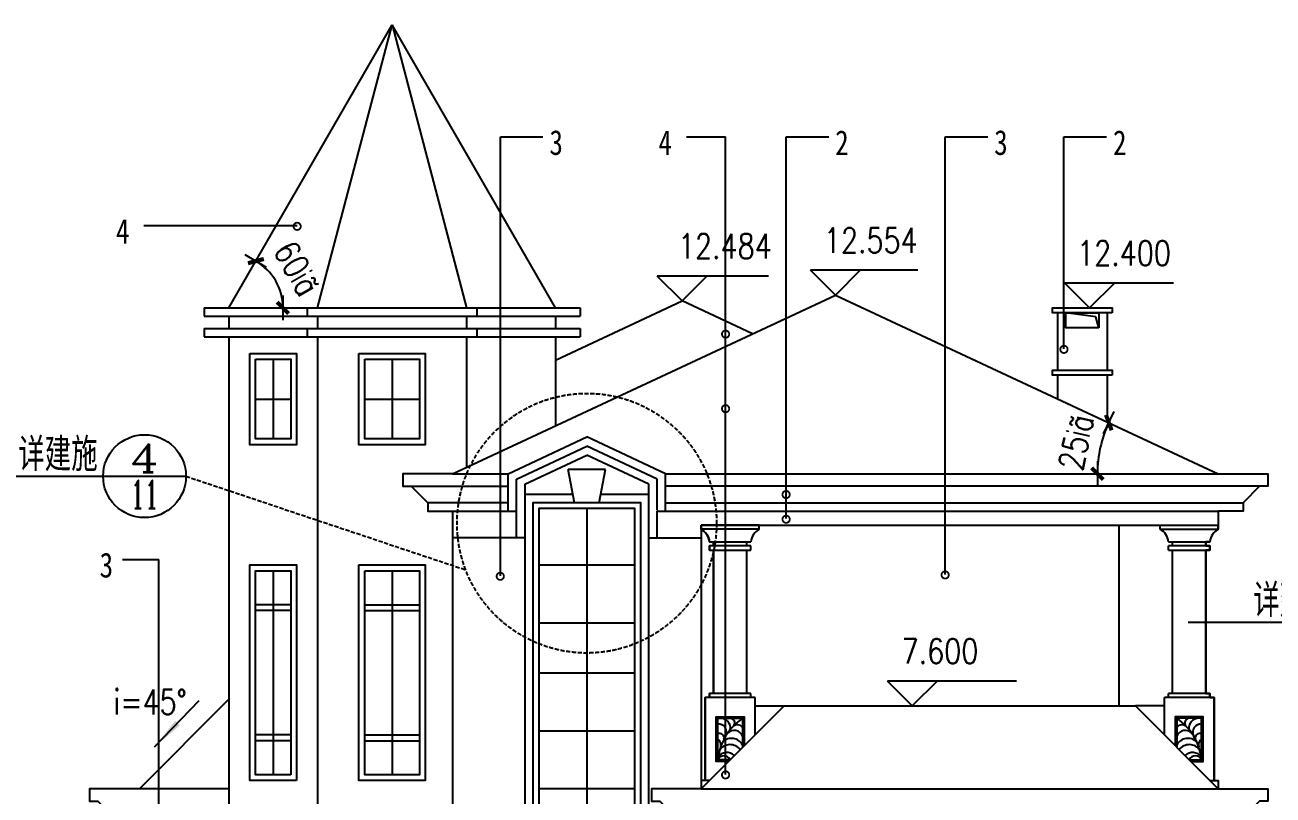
# Model space of a CAD drawing. Extents: x 12400 to 217743, y 86702 to 209848.
# Drawn here: x 24093 to 39155, y 155206 to 164493 of the extents above; entities that cross this region are included whole.
import ezdxf
from ezdxf.enums import TextEntityAlignment as Align

# ---------------------------------------------------------------- set-up
doc = ezdxf.new("R2010")
doc.units = 0
doc.header["$LTSCALE"] = 200
doc.linetypes.add('DASH', pattern=[0.35, 0.25, -0.1])
doc.layers.get('0').update_dxf_attribs({"linetype": 'CONTINUOUS'})
doc.layers.get('DEFPOINTS').update_dxf_attribs({"linetype": 'CONTINUOUS'})
for name, color, linetype in [('BZ', 11, 'CONTINUOUS'), ('LM', 143, 'CONTINUOUS'), ('LM-2', 5, 'CONTINUOUS'), ('LM-4', 4, 'CONTINUOUS'), ('LM-8', 8, 'CONTINUOUS'), ('PUB_DIM', 3, 'CONTINUOUS'), ('PUB_TEXT', 7, 'CONTINUOUS')]:
    doc.layers.add(name, color=color, linetype=linetype)
doc.styles.add('COMP', font='complex', dxfattribs={"bigfont": 'hztxt'})
doc.styles.add('DIM_FONT', font='SIMPLEX', dxfattribs={"width": 0.8})
doc.styles.add('HZ', font='txt', dxfattribs={"bigfont": 'hztxt'})
doc.styles.add('黑体', font='SIMHEI.TTF', dxfattribs={"width": 0.8})
doc.dimstyles.new('AXIS', dxfattribs={"dimtxt": 300, "dimasz": 1, "dimexe": 250, "dimexo": 300, "dimgap": 150, "dimtad": 1, "dimdec": 0, "dimzin": 0, "dimdsep": 46, "dimtxsty": 'DIM_FONT', "dimblk": '_DIMX', "dimblk1": '_DIMX', "dimblk2": '_DIMX', "dimcen": 2.5, "dimse1": 1, "dimse2": 1, "dimclrt": 7, "dimadec": 0, "dimazin": 0, "dimtfac": 1, "dimtdec": 0, "dimtix": 1, "dimtmove": 2, "dimatfit": 3, "dimldrblk": '_DIMX', "dimfxl": 1, "dimtolj": 1, "dimtzin": 0, "dimarcsym": 0})

# ---------------------------------------------------------------- blocks, each defined once
blk = doc.blocks.new('_ARROW')
blk.add_solid([(0, 0), (-1, 0.1), (-1, -0.1)])
blk = doc.blocks.new('_DOTSMALL')
at = {"color": 0, "linetype": 'ByBlock', "const_width": 0.5}
blk.add_lwpolyline([(-0.0625, 0, 1), (0.0625, 0, 1)], format="xyb", close=True, dxfattribs=at)
blk = doc.blocks.new('_INDEX')
blk.add_line((-0.5, 0), (0.5, 0))
blk.add_circle((0, 0), 0.5)
at = {"style": 'COMP'}
for tag, width, p, p2 in [('1', 2.333333, (-0.17, 0.05), (0.17, 0.05)), ('-', 1.166667, (-0.17, -0.39), (0.17, -0.39))]:
    blk.add_attdef(tag, text='', height=0.34, dxfattribs=dict(at, width=width)).set_placement(p, p2, align=Align.FIT)
blk = doc.blocks.new('_DIMX')
blk.add_line((-150, 0), (150, 0))
at = {"const_width": 50}
blk.add_lwpolyline([(-70, -70), (70, 70)], dxfattribs=at)
blk = doc.blocks.new('*D2582')
at = {"layer": 'DEFPOINTS', "color": 0}
for p in [(33874, 161235), (37097, 159499), (31824, 159081), (38494, 159081), (38494, 159081)]:
    blk.add_point(p, dxfattribs=at)
at = {"layer": 'PUB_DIM', "color": 0, "lineweight": -2}
blk.add_arc((38494, 159081), 1458, 155.0393, 179.9607, dxfattribs=at)
for p, rotation in [((37173, 159697), 65.01965464821124), ((37036, 159081), 269.980345351786)]:
    blk.add_blockref('_DIMX', p, dxfattribs=dict(at, rotation=rotation))
at = {"layer": 'PUB_DIM', "color": 7, "insert": (36778, 159461), "char_height": 300, "attachment_point": 5, "rotation": 77.5, "style": 'DIM_FONT'}
blk.add_mtext('\\A1;25¡ã', dxfattribs=at)
blk = doc.blocks.new('*D2594')
at = {"layer": 'DEFPOINTS', "color": 0}
for p in [(28524, 164493), (27166, 161304), (26254, 161081), (26554, 161081), (30794, 161081)]:
    blk.add_point(p, dxfattribs=at)
at = {"layer": 'PUB_DIM', "color": 0, "lineweight": -2}
blk.add_arc((26554, 161081), 652, 0.0879, 59.9121, dxfattribs=at)
for p, rotation in [((26880, 161645), 149.9560391605469), ((27205, 161081), 270.0439608394531)]:
    blk.add_blockref('_DIMX', p, dxfattribs=dict(at, rotation=rotation))
at = {"layer": 'PUB_DIM', "color": 7, "insert": (27378, 161557), "char_height": 300, "attachment_point": 5, "rotation": 300, "style": 'DIM_FONT'}
blk.add_mtext('\\A1;60¡ã', dxfattribs=at)

msp = doc.modelspace()

# ---------------------------------------------------------------- linework, layer by layer
for p, q in [((36553.764, 161020.76), (36553.764, 160330.397)), ((37016.426, 160974.517), (36653.764, 161020.76)), ((37153.764, 161020.76), (37153.764, 160330.397)), ((37053.764, 160840.76), (37016.426, 160974.517)), ((36553.764, 160270.397), (36553.764, 159985.397)), ((37153.764, 160270.397), (37153.764, 159705.612)), ((28753.764, 158930.76), (29923.764, 158930.76)), ((38993.828, 158930.76), (31823.764, 158930.76)), ((30705.096, 158830.76), (30123.764, 158830.76)), ((31623.764, 158830.76), (31042.431, 158830.76)), ((29923.764, 158730.76), (28953.764, 158730.76)), ((31823.764, 158730.76), (38793.828, 158730.76)), ((32953.828, 158460.76), (32253.699, 158460.76)), ((32253.699, 158410.76), (32253.699, 158460.76)), ((32953.828, 158410.76), (32953.828, 158460.76)), ((37793.699, 158410.76), (37793.699, 158460.76)), ((38493.828, 158410.76), (38493.828, 158460.76)), ((32953.828, 158410.76), (32253.699, 158410.76)), ((37793.699, 158410.76), (38493.828, 158410.76)), ((32353.764, 158261.228), (32853.764, 158261.233)), ((32353.764, 158160.76), (32353.764, 158210.76)), ((32853.764, 158210.76), (32353.764, 158210.76)), ((32353.764, 158160.76), (32853.764, 158160.76)), ((32403.764, 158210.76), (32403.764, 158260.76)), ((32403.764, 156430.76), (32403.764, 158160.76)), ((32803.764, 158210.76), (32803.764, 158260.76)), ((32803.764, 156430.76), (32803.764, 158160.76)), ((32853.764, 158160.76), (32853.764, 158210.76)), ((37893.764, 158261.28), (38393.764, 158261.285)), ((37893.764, 158160.76), (37893.764, 158210.76)), ((38393.764, 158210.76), (37893.764, 158210.76)), ((37893.764, 158160.76), (38393.764, 158160.76)), ((37943.764, 158210.76), (37943.764, 158260.76)), ((37943.764, 156430.76), (37943.764, 158160.76)), ((38343.764, 158210.76), (38343.764, 158260.76)), ((38343.764, 156430.76), (38343.764, 158160.76)), ((38393.764, 158160.76), (38393.764, 158210.76)), ((32303.764, 155380.76), (32303.764, 156380.76)), ((32903.764, 156380.76), (32303.764, 156380.76)), ((32353.764, 156380.76), (32353.764, 156430.76)), ((32853.764, 156430.76), (32353.764, 156430.76)), ((32853.764, 156380.76), (32853.764, 156430.76)), ((32903.764, 155930.76), (32903.764, 156380.76)), ((37843.764, 155930.76), (37843.764, 156380.76)), ((38443.764, 156380.76), (37843.764, 156380.76)), ((37893.764, 156380.76), (37893.764, 156430.76)), ((38393.764, 156430.76), (37893.764, 156430.76)), ((38393.764, 156380.76), (38393.764, 156430.76)), ((38443.764, 155380.76), (38443.764, 156380.76)), ((32253.699, 155380.76), (32253.699, 155280.76)), ((32353.764, 155380.76), (32253.699, 155380.76)), ((38393.764, 155380.76), (38493.828, 155380.76)), ((38493.828, 155380.76), (38493.828, 155280.76))]:
    msp.add_line(p, q)
for points in [[(37213.764, 161020.76), (36493.764, 161020.76), (36493.764, 161080.76), (37213.764, 161080.76)], [(37053.764, 160840.76), (36653.764, 160840.76), (36653.764, 161020.76), (37053.764, 161020.76)], [(37213.764, 160270.397), (36493.764, 160270.397), (36493.764, 160330.397), (37213.764, 160330.397)]]:
    msp.add_lwpolyline(points, close=True)
for points in [[(32583.764, 155610.76), (32433.764, 155610.76), (32433.764, 156150.76), (32773.764, 156150.76), (32773.764, 155800.76)], [(38163.763, 155610.76), (38313.764, 155610.76), (38313.764, 156150.76), (37973.764, 156150.76), (37973.764, 155800.76)]]:
    msp.add_lwpolyline(points)
for centre, start, end in [((32154.328, 158236.093), 7.0505332, 60.3636117), ((33053.199, 158236.093), 119.6363882, 172.9494669), ((37694.328, 158236.093), 7.0505331, 60.3636118), ((38593.199, 158236.093), 119.6363883, 172.9494668)]:
    msp.add_arc(centre, 200.955, start, end)
at = {"layer": 'BZ'}
for p, q in [((23949.074, 159050.925), (25685.818, 159050.925)), ((38129.871, 157290.01), (40590.426, 157290.01))]:
    msp.add_line(p, q, dxfattribs=at)
at = {"layer": 'BZ', "linetype": 'DASH'}
msp.add_line((26036.31, 159050.925), (29412.819, 157920.87), dxfattribs=at)
msp.add_circle((30873.764, 158483.994), 1565.716, dxfattribs=at)
at = {"layer": 'LM'}
for p, q in [((26553.764, 161080.76), (28523.764, 164492.9)), ((27624.058, 161080.76), (28523.764, 164492.9)), ((30493.764, 161080.76), (28523.764, 164492.9)), ((28523.764, 164492.9), (29423.469, 161080.76)), ((26253.764, 161080.76), (30793.764, 161080.76)), ((26253.764, 161080.76), (26253.764, 160980.76)), ((27499.794, 161080.76), (27499.794, 160980.76)), ((29547.733, 161080.76), (29547.733, 160980.76)), ((30793.764, 161080.76), (30793.764, 160980.76)), ((26253.764, 160980.76), (30793.764, 160980.76)), ((26553.764, 160980.76), (26553.764, 160830.76)), ((27624.058, 160980.76), (27624.058, 160830.76)), ((29423.469, 160980.76), (29423.469, 160830.76)), ((30493.764, 160980.76), (30493.764, 160830.76)), ((26253.764, 160830.76), (30793.764, 160830.76)), ((26253.764, 160830.76), (26253.764, 160730.76)), ((26253.764, 160730.76), (30793.764, 160730.76)), ((26553.764, 160730.76), (26553.764, 149180.76)), ((27499.794, 160830.76), (27499.794, 160730.76)), ((27624.058, 160730.76), (27624.058, 149180.76)), ((29423.469, 160730.76), (29423.469, 159159.895)), ((29547.733, 160830.76), (29547.733, 160730.76)), ((30493.764, 160730.76), (30493.764, 159658.981)), ((30793.764, 160830.76), (30793.764, 160730.76)), ((30123.764, 158953.346), (30873.764, 159303.077)), ((31623.764, 158953.346), (30873.764, 159303.077)), ((30723.764, 158730.76), (30648.764, 159132.534)), ((31098.764, 159132.534), (30648.764, 159132.534)), ((31023.764, 158730.76), (31098.764, 159132.534)), ((30123.764, 158953.346), (30123.764, 158306.517)), ((31623.764, 158306.517), (31623.764, 158953.346)), ((30023.764, 158306.517), (30023.764, 158630.76)), ((31023.764, 158730.76), (30723.764, 158730.76)), ((31723.764, 158306.517), (31723.764, 158630.76)), ((37293.764, 158460.76), (37293.764, 156280.76)), ((30123.764, 158306.517), (30023.764, 158306.517)), ((31623.764, 158306.517), (31723.764, 158306.517)), ((32903.764, 156280.76), (33253.764, 156280.76)), ((37843.764, 156280.76), (37493.764, 156280.76)), ((38393.764, 155380.76), (38493.764, 155380.76)), ((38493.764, 155380.76), (38493.764, 155280.76))]:
    msp.add_line(p, q, dxfattribs=at)
for points in [[(26806.068, 160530.76), (27371.754, 160530.76), (27371.754, 159430.76), (26806.068, 159430.76)], [(28123.764, 160530.76), (28923.469, 160530.76), (28923.469, 159430.76), (28123.764, 159430.76)], [(31523.764, 153230.76), (31523.764, 158730.76), (30223.764, 158730.76), (30223.764, 153230.76)], [(27371.754, 155380.76), (26806.068, 155380.76), (26806.068, 157980.76), (27371.754, 157980.76)], [(28123.764, 157980.76), (28923.469, 157980.76), (28923.469, 155380.76), (28123.764, 155380.76)]]:
    msp.add_lwpolyline(points, close=True, dxfattribs=at)
msp.add_lwpolyline([(30123.764, 158306.517), (30123.764, 153130.76), (30223.764, 153130.76), (30223.764, 153030.76), (31523.764, 153030.76), (31523.764, 153130.76), (31623.764, 153130.76), (31623.764, 158306.517)], dxfattribs=at)
at = {"layer": 'LM-2'}
for p, q in [((29253.764, 159080.76), (33873.764, 161235.101)), ((33873.764, 161235.101), (38493.764, 159080.76)), ((29923.764, 159080.76), (30873.764, 159523.752)), ((31823.764, 159080.76), (30873.764, 159523.752)), ((30023.764, 159017.053), (30873.764, 159413.414)), ((31723.764, 159017.053), (30873.764, 159413.414)), ((29253.764, 159080.76), (29923.764, 159080.76)), ((29923.764, 158630.76), (29923.764, 159080.76)), ((31823.764, 158630.76), (31823.764, 159080.76)), ((31823.764, 159080.76), (38493.764, 159080.76)), ((30023.764, 158630.76), (30023.764, 159017.053)), ((31723.764, 158640.476), (31723.764, 159017.053)), ((29253.764, 158630.76), (29253.764, 151980.76)), ((29253.764, 158630.76), (30023.764, 158630.76)), ((31723.764, 158630.76), (38493.828, 158630.76)), ((38493.828, 158630.76), (38493.828, 158460.76)), ((32253.699, 158460.76), (38493.828, 158460.76)), ((32253.699, 158410.76), (32253.699, 155380.76)), ((32253.922, 155280.76), (38493.605, 155280.76))]:
    msp.add_line(p, q, dxfattribs=at)
for points in [[(29253.828, 159080.76), (28653.67, 159080.76), (28653.67, 158930.76), (28753.764, 158930.76), (28953.764, 158730.76), (28953.764, 158630.76), (29253.764, 158630.76)], [(38493.764, 159080.76), (39093.922, 159080.76), (39093.922, 158930.76), (38993.828, 158930.76), (38793.828, 158730.76), (38793.828, 158630.76), (38493.828, 158630.76)]]:
    msp.add_lwpolyline(points, dxfattribs=at)
for points in [[(32253.699, 158460.76), (32253.699, 158410.76, -0.236911014), (32353.764, 158260.76), (32403.764, 158260.76), (32403.764, 158210.76), (32353.764, 158210.76), (32353.764, 158160.76), (32403.764, 158160.76), (32403.764, 156430.76), (32353.764, 156430.76), (32353.764, 156380.76), (32303.764, 156380.76), (32303.764, 155380.76), (32253.699, 155380.76), (32253.699, 155280.76)], [(38493.828, 158460.76), (38493.828, 158410.76, 0.236911014), (38393.764, 158260.76), (38343.764, 158260.76), (38343.764, 158210.76), (38393.764, 158210.76), (38393.764, 158160.76), (38343.764, 158160.76), (38343.764, 156430.76), (38393.764, 156430.76), (38393.764, 156380.76), (38443.764, 156380.76), (38443.764, 155380.76), (38493.828, 155380.76), (38493.605, 155280.76)]]:
    msp.add_lwpolyline(points, format="xyb", dxfattribs=at)
at = {"layer": 'LM-4'}
for p, q in [((33253.764, 156280.76), (32253.764, 155280.76)), ((33253.764, 156280.76), (37493.764, 156280.76)), ((37493.764, 156280.76), (38493.764, 155280.76))]:
    msp.add_line(p, q, dxfattribs=at)
for points in [[(32253.922, 155280.76), (31653.764, 155280.76), (31653.764, 155130.76), (31753.858, 155130.76), (31953.858, 154930.76), (31953.858, 154830.76), (32253.858, 154830.76)], [(38493.605, 155280.76), (39093.764, 155280.76), (39093.764, 155130.76), (38993.67, 155130.76), (38793.67, 154930.76), (38793.67, 154830.76), (38493.67, 154830.76)]]:
    msp.add_lwpolyline(points, dxfattribs=at)
at = {"layer": 'LM-8'}
for p, q in [((30493.764, 160451.704), (32023.764, 161165.155)), ((32873.764, 160768.794), (32023.764, 161165.155)), ((27088.911, 160460.76), (27088.911, 159500.76)), ((28523.617, 160460.76), (28523.617, 159500.76)), ((26876.068, 159980.76), (27301.754, 159980.76)), ((28193.764, 159980.76), (28853.469, 159980.76)), ((30873.764, 158660.76), (30873.764, 153300.76)), ((30023.764, 158306.517), (29253.764, 158306.517)), ((31723.764, 158306.517), (32253.699, 158306.517)), ((27088.911, 157910.76), (27088.911, 155450.76)), ((28523.617, 157910.76), (28523.617, 155450.76)), ((30293.764, 157980.76), (31453.764, 157980.76)), ((27301.754, 157500.76), (26876.068, 157500.76)), ((27301.754, 157430.76), (26876.068, 157430.76)), ((28193.764, 157500.76), (28853.469, 157500.76)), ((28193.764, 157430.76), (28853.469, 157430.76)), ((30293.764, 157280.76), (31453.764, 157280.76)), ((30293.764, 156680.76), (31453.764, 156680.76)), ((25473.764, 155280.76), (26553.764, 156360.76)), ((27301.754, 155930.76), (26876.068, 155930.76)), ((28193.764, 155930.76), (28853.469, 155930.76)), ((30293.764, 155980.76), (31453.764, 155980.76)), ((27301.754, 155860.76), (26876.068, 155860.76)), ((28193.764, 155860.76), (28853.469, 155860.76)), ((26553.764, 155280.76), (25473.764, 155280.76)), ((31453.764, 155280.76), (30293.764, 155280.76))]:
    msp.add_line(p, q, dxfattribs=at)
for points in [[(26876.068, 160460.76), (27301.754, 160460.76), (27301.754, 159500.76), (26876.068, 159500.76)], [(28193.764, 160460.76), (28853.469, 160460.76), (28853.469, 159500.76), (28193.764, 159500.76)], [(31453.764, 153300.76), (31453.764, 158660.76), (30293.764, 158660.76), (30293.764, 153300.76)], [(27301.754, 155450.76), (26876.068, 155450.76), (26876.068, 157910.76), (27301.754, 157910.76)], [(28193.764, 157910.76), (28853.469, 157910.76), (28853.469, 155450.76), (28193.764, 155450.76)]]:
    msp.add_lwpolyline(points, close=True, dxfattribs=at)
for points in [[(32603.764, 155630.76), (32453.764, 155630.76), (32453.764, 156130.76), (32753.764, 156130.76), (32753.764, 155780.76)], [(38143.763, 155630.76), (38293.764, 155630.76), (38293.764, 156130.76), (37993.764, 156130.76), (37993.764, 155780.76)], [(25473.828, 155280.76), (24873.67, 155280.76), (24873.67, 155130.76), (24973.764, 155130.76), (25173.764, 154930.76), (25173.764, 154830.76), (25473.764, 154830.76)]]:
    msp.add_lwpolyline(points, dxfattribs=at)
for centre, radius, start, end in [((33141.613, 155558.051), 691.682, 124.1065776, 173.9659319), ((32460.161, 155961.911), 101.185, 335.7811561, 93.624615), ((32491.843, 156015.819), 115.144, 349.3140016, 93.404491), ((32604.17, 156076.013), 54.748, 317.4918825, 90.425333), ((32690.74, 155973.761), 78.432, 36.5292858, 138.7460624), ((37605.914, 155558.051), 691.682, 6.0340681, 55.8934224), ((38056.788, 155973.761), 78.432, 41.2539376, 143.4707142), ((38143.357, 156076.013), 54.748, 89.574667, 222.5081175), ((38255.684, 156015.819), 115.144, 86.595509, 190.6859984), ((38287.367, 155961.911), 101.185, 86.375385, 204.2188439), ((32477.348, 155894.954), 53.981, 342.890139, 115.906205), ((32651.952, 155875.027), 110.116, 22.3949254, 135.9763839), ((38095.575, 155875.027), 110.116, 44.0236161, 157.6050746), ((38270.179, 155894.954), 53.981, 64.093795, 197.109861), ((32408.352, 155810.236), 83.881, 344.218678, 57.2217993), ((32603.003, 155659.631), 153.5, 37.1546628, 145.9300815), ((32618.381, 155736.264), 153.312, 27.9871667, 133.004159), ((38129.146, 155736.264), 153.312, 46.995841, 152.0128333), ((38144.525, 155659.631), 153.5, 34.0699185, 142.8453372), ((38339.176, 155810.236), 83.881, 122.7782007, 195.781322), ((32561.962, 155581.568), 136.599, 47.1922923, 142.3810712), ((32528.764, 155596.188), 82.584, 24.7475941, 155.2524059), ((38185.565, 155581.568), 136.599, 37.6189288, 132.8077077), ((38218.764, 155596.188), 82.584, 24.7475941, 155.2524059)]:
    msp.add_arc(centre, radius, start, end, dxfattribs=at)
at = {"layer": 'PUB_DIM'}
for p, q in [((33873.764, 161235.101), (33573.764, 161535.101)), ((34867.725, 161535.101), (33573.764, 161535.101)), ((34173.764, 161535.101), (33873.764, 161235.101)), ((32023.764, 161165.155), (31723.764, 161465.155)), ((33065.572, 161465.155), (31723.764, 161465.155)), ((32323.764, 161465.155), (32023.764, 161165.155)), ((36941.666, 161080.76), (36641.666, 161380.76)), ((37953.913, 161380.76), (36641.666, 161380.76)), ((37241.666, 161380.76), (36941.666, 161080.76)), ((36060.595, 156580.76), (34500.595, 156580.76)), ((34800.595, 156280.76), (34500.595, 156580.76)), ((35100.595, 156580.76), (34800.595, 156280.76))]:
    msp.add_line(p, q, dxfattribs=at)
msp.add_lwpolyline([(25655.72, 155785.301), (26197.134, 156344.758)], dxfattribs=at)
at = {"layer": 'PUB_TEXT'}
for p, q in [((29830.16, 157850.719), (29830.16, 163143.417)), ((29830.16, 163143.417), (30343.583, 163143.417)), ((32075.634, 163143.417), (32548.318, 163143.417)), ((32548.318, 155455.189), (32548.318, 163143.417)), ((33279.053, 158538.756), (33279.053, 163143.417)), ((33279.053, 163143.417), (33792.475, 163143.417)), ((35197.927, 157866.918), (35197.927, 163143.417)), ((35197.927, 163143.417), (35711.349, 163143.417)), ((36631.761, 160587.625), (36631.761, 163143.417)), ((36631.761, 163143.417), (37145.183, 163143.417)), ((25529.264, 162075.211), (27378.021, 162075.211)), ((25270.801, 158047.226), (25706.611, 158047.226)), ((25706.611, 153474.191), (25706.611, 158047.226))]:
    msp.add_line(p, q, dxfattribs=at)

# ---------------------------------------------------------------- block references
at = {"layer": 'BZ'}
ref = msp.add_blockref('_INDEX', (25536.31, 159050.925), dxfattribs=dict(at, xscale=1000, yscale=1000, zscale=1000))
ref.add_attrib('1', '4', dxfattribs={"layer": '0', "height": 340, "style": 'COMP', "width": 1.3125}).set_placement((25366.31, 159100.925), (25706.31, 159100.925), align=Align.FIT)
ref.add_attrib('-', '11', dxfattribs={"layer": '0', "height": 340, "style": 'COMP', "width": 0.875}).set_placement((25366.31, 158660.925), (25706.31, 158660.925), align=Align.FIT)
at = {"layer": 'PUB_DIM', "xscale": 400, "yscale": 400, "zscale": 400, "rotation": 225.938988368}
msp.add_blockref('_ARROW', (25655.72, 155785.301), dxfattribs=at)
at = {"layer": 'PUB_TEXT', "xscale": -175, "yscale": 175, "zscale": 175, "rotation": 90}
for p in [(27378.021, 162064.273), (32548.318, 160764.189), (36631.761, 160580.784), (32548.318, 159865.061), (33279.053, 158829.821), (33279.053, 158531.915), (29828.998, 157843.878), (35197.927, 157860.078), (32548.318, 155448.348)]:
    msp.add_blockref('_DOTSMALL', p, dxfattribs=at)

# ---------------------------------------------------------------- texts
at = {"color": 7, "style": 'HZ', "width": 0.8}
for p in [(24010.496, 159111.687), (38915.105, 157350.772)]:
    msp.add_text('详建施', height=400, dxfattribs=at).set_placement(p)
at = {"layer": 'PUB_DIM', "style": 'DIM_FONT', "width": 0.8}
for s, p in [('12.484', (33105.154, 161675.155)), ('12.554', (34866.049, 161745.101)), ('12.400', (37922.523, 161590.76)), ('7.600', (35598.595, 156790.76)), ('i=45%%d', (26046.173, 156178.588))]:
    msp.add_text(s, height=300, dxfattribs=at).set_placement(p, align=Align.RIGHT)
at = {"layer": 'PUB_TEXT', "style": '黑体', "width": 0.8}
for s, p in [('3', (30504.023, 163072.99)), ('4', (31819.376, 163072.99)), ('2', (33952.916, 163072.99)), ('3', (35871.789, 163072.99)), ('2', (37305.624, 163072.99)), ('4', (25273.006, 162004.785)), ('3', (25075.562, 157976.8))]:
    msp.add_text(s, height=300, dxfattribs=at).set_placement(p, align=Align.MIDDLE)

# ---------------------------------------------------------------- dimensions: what is measured, and where the dimension line sits
at = {"layer": 'PUB_DIM'}
for base, line1, line2, picture, middle in [((27166.132, 161303.644), ((26253.764, 161080.76), (30793.764, 161080.76)), ((26553.764, 161080.76), (28523.764, 164492.9)), '*D2594', (27377.933, 161556.594)), ((37097.434, 159498.794), ((31823.764, 159080.76), (38493.764, 159080.76)), ((33873.764, 161235.101), (38493.764, 159080.76)), '*D2582', (36777.862, 159461.166))]:
    dim = msp.add_angular_dim_2l(base=base, line1=line1, line2=line2, dimstyle='AXIS', dxfattribs=at)
    dim.commit()
    dim.dimension.update_dxf_attribs({"geometry": picture, "text_midpoint": middle})

doc.saveas('drawing.dxf')
